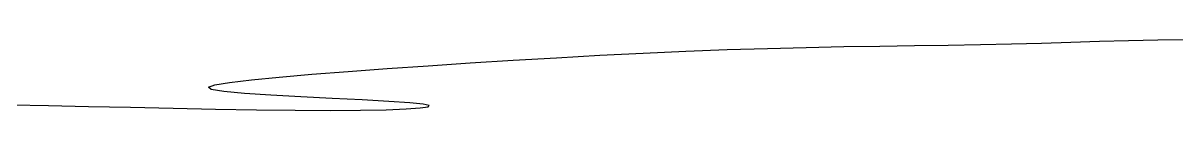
# Model space of a CAD drawing. Header units: millimetres. Extents: x 104198 to 1296755, y -81101 to 81453.
# Drawn here: x 634041.8 to 634209.6, y -26050.2 to -26039.9 of the extents above; entities that cross this region are included whole.
import ezdxf

# ---------------------------------------------------------------- set-up
doc = ezdxf.new("R2010")
doc.units = ezdxf.units.MM
doc.linetypes.add('HIDDEN2', pattern=[0.1875, 0.125, -0.0625])

# ---------------------------------------------------------------- blocks, each defined once
blk = doc.blocks.new('ghfdhrhr')
at = {"color": 250, "linetype": 'HIDDEN2', "ltscale": 600}
blk.add_lwpolyline([(634040.12, -32551.64), (634045.51, -32551.76), (634051.33, -32551.89), (634057.42, -32552.02), (634063.63, -32552.16), (634069.79, -32552.28), (634075.75, -32552.38), (634081.35, -32552.44), (634086.44, -32552.47), (634090.87, -32552.44), (634094.58, -32552.37), (634097.49, -32552.26), (634099.55, -32552.12), (634100.69, -32551.96), (634100.86, -32551.77), (634100, -32551.57), (634098.03, -32551.36), (634094.98, -32551.16), (634091.1, -32550.95), (634086.73, -32550.73), (634082.2, -32550.5), (634077.85, -32550.26), (634074.01, -32550), (634071, -32549.73), (634069.17, -32549.43), (634068.77, -32549.11), (634069.71, -32548.76), (634071.84, -32548.4), (634075, -32548.02), (634079.03, -32547.62), (634083.78, -32547.22), (634089.07, -32546.81), (634094.76, -32546.39), (634100.69, -32545.98), (634106.81, -32545.57), (634113.05, -32545.18), (634119.35, -32544.81), (634125.68, -32544.46), (634131.96, -32544.14), (634138.15, -32543.86), (634144.19, -32543.63), (634150.03, -32543.45), (634155.68, -32543.31), (634161.12, -32543.2), (634166.38, -32543.11), (634171.44, -32543.04), (634176.32, -32542.97), (634181.02, -32542.9), (634185.54, -32542.8), (634189.89, -32542.69), (634194.13, -32542.56), (634198.32, -32542.43), (634202.52, -32542.32), (634206.79, -32542.23), (634211.2, -32542.18)], dxfattribs=at)
blk.add_lwpolyline([(634040.12, -32551.64), (634045.51, -32551.76), (634051.33, -32551.89), (634057.42, -32552.02), (634063.63, -32552.16), (634069.79, -32552.28), (634075.75, -32552.38), (634081.35, -32552.44), (634086.44, -32552.47), (634090.87, -32552.44), (634094.58, -32552.37), (634097.49, -32552.26), (634099.55, -32552.12), (634100.69, -32551.96), (634100.86, -32551.77), (634100, -32551.57), (634098.03, -32551.36), (634094.98, -32551.16), (634091.1, -32550.95), (634086.73, -32550.73), (634082.2, -32550.5), (634077.85, -32550.26), (634074.01, -32550), (634071, -32549.73), (634069.17, -32549.43), (634068.77, -32549.11), (634069.71, -32548.76), (634071.84, -32548.4), (634075, -32548.02), (634079.03, -32547.62), (634083.78, -32547.22), (634089.07, -32546.81), (634094.76, -32546.39), (634100.69, -32545.98), (634106.81, -32545.57), (634113.05, -32545.18), (634119.35, -32544.81), (634125.68, -32544.46), (634131.96, -32544.14), (634138.15, -32543.86), (634144.19, -32543.63), (634150.03, -32543.45), (634155.68, -32543.31), (634161.12, -32543.2), (634166.38, -32543.11), (634171.44, -32543.04), (634176.32, -32542.97), (634181.02, -32542.9), (634185.54, -32542.8), (634189.89, -32542.69), (634194.13, -32542.56), (634198.32, -32542.43), (634202.52, -32542.32), (634206.79, -32542.23), (634211.2, -32542.18)], dxfattribs=at)
blk.add_lwpolyline([(634040.12, -32551.64), (634045.51, -32551.76), (634051.33, -32551.89), (634057.42, -32552.02), (634063.63, -32552.16), (634069.79, -32552.28), (634075.75, -32552.38), (634081.35, -32552.44), (634086.44, -32552.47), (634090.87, -32552.44), (634094.58, -32552.37), (634097.49, -32552.26), (634099.55, -32552.12), (634100.69, -32551.96), (634100.86, -32551.77), (634100, -32551.57), (634098.03, -32551.36), (634094.98, -32551.16), (634091.1, -32550.95), (634086.73, -32550.73), (634082.2, -32550.5), (634077.85, -32550.26), (634074.01, -32550), (634071, -32549.73), (634069.17, -32549.43), (634068.77, -32549.11), (634069.71, -32548.76), (634071.84, -32548.4), (634075, -32548.02), (634079.03, -32547.62), (634083.78, -32547.22), (634089.07, -32546.81), (634094.76, -32546.39), (634100.69, -32545.98), (634106.81, -32545.57), (634113.05, -32545.18), (634119.35, -32544.81), (634125.68, -32544.46), (634131.96, -32544.14), (634138.15, -32543.86), (634144.19, -32543.63), (634150.03, -32543.45), (634155.68, -32543.31), (634161.12, -32543.2), (634166.38, -32543.11), (634171.44, -32543.04), (634176.32, -32542.97), (634181.02, -32542.9), (634185.54, -32542.8), (634189.89, -32542.69), (634194.13, -32542.56), (634198.32, -32542.43), (634202.52, -32542.32), (634206.79, -32542.23), (634211.2, -32542.18)], dxfattribs=at)
blk.add_lwpolyline([(634040.12, -32551.64), (634045.51, -32551.76), (634051.33, -32551.89), (634057.42, -32552.02), (634063.63, -32552.16), (634069.79, -32552.28), (634075.75, -32552.38), (634081.35, -32552.44), (634086.44, -32552.47), (634090.87, -32552.44), (634094.58, -32552.37), (634097.49, -32552.26), (634099.55, -32552.12), (634100.69, -32551.96), (634100.86, -32551.77), (634100, -32551.57), (634098.03, -32551.36), (634094.98, -32551.16), (634091.1, -32550.95), (634086.73, -32550.73), (634082.2, -32550.5), (634077.85, -32550.26), (634074.01, -32550), (634071, -32549.73), (634069.17, -32549.43), (634068.77, -32549.11), (634069.71, -32548.76), (634071.84, -32548.4), (634075, -32548.02), (634079.03, -32547.62), (634083.78, -32547.22), (634089.07, -32546.81), (634094.76, -32546.39), (634100.69, -32545.98), (634106.81, -32545.57), (634113.05, -32545.18), (634119.35, -32544.81), (634125.68, -32544.46), (634131.96, -32544.14), (634138.15, -32543.86), (634144.19, -32543.63), (634150.03, -32543.45), (634155.68, -32543.31), (634161.12, -32543.2), (634166.38, -32543.11), (634171.44, -32543.04), (634176.32, -32542.97), (634181.02, -32542.9), (634185.54, -32542.8), (634189.89, -32542.69), (634194.13, -32542.56), (634198.32, -32542.43), (634202.52, -32542.32), (634206.79, -32542.23), (634211.2, -32542.18)], dxfattribs=at)
blk.add_lwpolyline([(634040.12, -32551.64), (634045.51, -32551.76), (634051.33, -32551.89), (634057.42, -32552.02), (634063.63, -32552.16), (634069.79, -32552.28), (634075.75, -32552.38), (634081.35, -32552.44), (634086.44, -32552.47), (634090.87, -32552.44), (634094.58, -32552.37), (634097.49, -32552.26), (634099.55, -32552.12), (634100.69, -32551.96), (634100.86, -32551.77), (634100, -32551.57), (634098.03, -32551.36), (634094.98, -32551.16), (634091.1, -32550.95), (634086.73, -32550.73), (634082.2, -32550.5), (634077.85, -32550.26), (634074.01, -32550), (634071, -32549.73), (634069.17, -32549.43), (634068.77, -32549.11), (634069.71, -32548.76), (634071.84, -32548.4), (634075, -32548.02), (634079.03, -32547.62), (634083.78, -32547.22), (634089.07, -32546.81), (634094.76, -32546.39), (634100.69, -32545.98), (634106.81, -32545.57), (634113.05, -32545.18), (634119.35, -32544.81), (634125.68, -32544.46), (634131.96, -32544.14), (634138.15, -32543.86), (634144.19, -32543.63), (634150.03, -32543.45), (634155.68, -32543.31), (634161.12, -32543.2), (634166.38, -32543.11), (634171.44, -32543.04), (634176.32, -32542.97), (634181.02, -32542.9), (634185.54, -32542.8), (634189.89, -32542.69), (634194.13, -32542.56), (634198.32, -32542.43), (634202.52, -32542.32), (634206.79, -32542.23), (634211.2, -32542.18)], dxfattribs=at)
blk.add_lwpolyline([(634040.12, -32551.64), (634045.51, -32551.76), (634051.33, -32551.89), (634057.42, -32552.02), (634063.63, -32552.16), (634069.79, -32552.28), (634075.75, -32552.38), (634081.35, -32552.44), (634086.44, -32552.47), (634090.87, -32552.44), (634094.58, -32552.37), (634097.49, -32552.26), (634099.55, -32552.12), (634100.69, -32551.96), (634100.86, -32551.77), (634100, -32551.57), (634098.03, -32551.36), (634094.98, -32551.16), (634091.1, -32550.95), (634086.73, -32550.73), (634082.2, -32550.5), (634077.85, -32550.26), (634074.01, -32550), (634071, -32549.73), (634069.17, -32549.43), (634068.77, -32549.11), (634069.71, -32548.76), (634071.84, -32548.4), (634075, -32548.02), (634079.03, -32547.62), (634083.78, -32547.22), (634089.07, -32546.81), (634094.76, -32546.39), (634100.69, -32545.98), (634106.81, -32545.57), (634113.05, -32545.18), (634119.35, -32544.81), (634125.68, -32544.46), (634131.96, -32544.14), (634138.15, -32543.86), (634144.19, -32543.63), (634150.03, -32543.45), (634155.68, -32543.31), (634161.12, -32543.2), (634166.38, -32543.11), (634171.44, -32543.04), (634176.32, -32542.97), (634181.02, -32542.9), (634185.54, -32542.8), (634189.89, -32542.69), (634194.13, -32542.56), (634198.32, -32542.43), (634202.52, -32542.32), (634206.79, -32542.23), (634211.2, -32542.18)], dxfattribs=at)
blk.add_lwpolyline([(634040.12, -32551.64), (634045.51, -32551.76), (634051.33, -32551.89), (634057.42, -32552.02), (634063.63, -32552.16), (634069.79, -32552.28), (634075.75, -32552.38), (634081.35, -32552.44), (634086.44, -32552.47), (634090.87, -32552.44), (634094.58, -32552.37), (634097.49, -32552.26), (634099.55, -32552.12), (634100.69, -32551.96), (634100.86, -32551.77), (634100, -32551.57), (634098.03, -32551.36), (634094.98, -32551.16), (634091.1, -32550.95), (634086.73, -32550.73), (634082.2, -32550.5), (634077.85, -32550.26), (634074.01, -32550), (634071, -32549.73), (634069.17, -32549.43), (634068.77, -32549.11), (634069.71, -32548.76), (634071.84, -32548.4), (634075, -32548.02), (634079.03, -32547.62), (634083.78, -32547.22), (634089.07, -32546.81), (634094.76, -32546.39), (634100.69, -32545.98), (634106.81, -32545.57), (634113.05, -32545.18), (634119.35, -32544.81), (634125.68, -32544.46), (634131.96, -32544.14), (634138.15, -32543.86), (634144.19, -32543.63), (634150.03, -32543.45), (634155.68, -32543.31), (634161.12, -32543.2), (634166.38, -32543.11), (634171.44, -32543.04), (634176.32, -32542.97), (634181.02, -32542.9), (634185.54, -32542.8), (634189.89, -32542.69), (634194.13, -32542.56), (634198.32, -32542.43), (634202.52, -32542.32), (634206.79, -32542.23), (634211.2, -32542.18)], dxfattribs=at)
blk.add_lwpolyline([(634040.12, -32551.64), (634045.51, -32551.76), (634051.33, -32551.89), (634057.42, -32552.02), (634063.63, -32552.16), (634069.79, -32552.28), (634075.75, -32552.38), (634081.35, -32552.44), (634086.44, -32552.47), (634090.87, -32552.44), (634094.58, -32552.37), (634097.49, -32552.26), (634099.55, -32552.12), (634100.69, -32551.96), (634100.86, -32551.77), (634100, -32551.57), (634098.03, -32551.36), (634094.98, -32551.16), (634091.1, -32550.95), (634086.73, -32550.73), (634082.2, -32550.5), (634077.85, -32550.26), (634074.01, -32550), (634071, -32549.73), (634069.17, -32549.43), (634068.77, -32549.11), (634069.71, -32548.76), (634071.84, -32548.4), (634075, -32548.02), (634079.03, -32547.62), (634083.78, -32547.22), (634089.07, -32546.81), (634094.76, -32546.39), (634100.69, -32545.98), (634106.81, -32545.57), (634113.05, -32545.18), (634119.35, -32544.81), (634125.68, -32544.46), (634131.96, -32544.14), (634138.15, -32543.86), (634144.19, -32543.63), (634150.03, -32543.45), (634155.68, -32543.31), (634161.12, -32543.2), (634166.38, -32543.11), (634171.44, -32543.04), (634176.32, -32542.97), (634181.02, -32542.9), (634185.54, -32542.8), (634189.89, -32542.69), (634194.13, -32542.56), (634198.32, -32542.43), (634202.52, -32542.32), (634206.79, -32542.23), (634211.2, -32542.18)], dxfattribs=at)
blk.add_lwpolyline([(634040.12, -32551.64), (634045.51, -32551.76), (634051.33, -32551.89), (634057.42, -32552.02), (634063.63, -32552.16), (634069.79, -32552.28), (634075.75, -32552.38), (634081.35, -32552.44), (634086.44, -32552.47), (634090.87, -32552.44), (634094.58, -32552.37), (634097.49, -32552.26), (634099.55, -32552.12), (634100.69, -32551.96), (634100.86, -32551.77), (634100, -32551.57), (634098.03, -32551.36), (634094.98, -32551.16), (634091.1, -32550.95), (634086.73, -32550.73), (634082.2, -32550.5), (634077.85, -32550.26), (634074.01, -32550), (634071, -32549.73), (634069.17, -32549.43), (634068.77, -32549.11), (634069.71, -32548.76), (634071.84, -32548.4), (634075, -32548.02), (634079.03, -32547.62), (634083.78, -32547.22), (634089.07, -32546.81), (634094.76, -32546.39), (634100.69, -32545.98), (634106.81, -32545.57), (634113.05, -32545.18), (634119.35, -32544.81), (634125.68, -32544.46), (634131.96, -32544.14), (634138.15, -32543.86), (634144.19, -32543.63), (634150.03, -32543.45), (634155.68, -32543.31), (634161.12, -32543.2), (634166.38, -32543.11), (634171.44, -32543.04), (634176.32, -32542.97), (634181.02, -32542.9), (634185.54, -32542.8), (634189.89, -32542.69), (634194.13, -32542.56), (634198.32, -32542.43), (634202.52, -32542.32), (634206.79, -32542.23), (634211.2, -32542.18)], dxfattribs=at)
blk.add_lwpolyline([(634040.12, -32551.64), (634045.51, -32551.76), (634051.33, -32551.89), (634057.42, -32552.02), (634063.63, -32552.16), (634069.79, -32552.28), (634075.75, -32552.38), (634081.35, -32552.44), (634086.44, -32552.47), (634090.87, -32552.44), (634094.58, -32552.37), (634097.49, -32552.26), (634099.55, -32552.12), (634100.69, -32551.96), (634100.86, -32551.77), (634100, -32551.57), (634098.03, -32551.36), (634094.98, -32551.16), (634091.1, -32550.95), (634086.73, -32550.73), (634082.2, -32550.5), (634077.85, -32550.26), (634074.01, -32550), (634071, -32549.73), (634069.17, -32549.43), (634068.77, -32549.11), (634069.71, -32548.76), (634071.84, -32548.4), (634075, -32548.02), (634079.03, -32547.62), (634083.78, -32547.22), (634089.07, -32546.81), (634094.76, -32546.39), (634100.69, -32545.98), (634106.81, -32545.57), (634113.05, -32545.18), (634119.35, -32544.81), (634125.68, -32544.46), (634131.96, -32544.14), (634138.15, -32543.86), (634144.19, -32543.63), (634150.03, -32543.45), (634155.68, -32543.31), (634161.12, -32543.2), (634166.38, -32543.11), (634171.44, -32543.04), (634176.32, -32542.97), (634181.02, -32542.9), (634185.54, -32542.8), (634189.89, -32542.69), (634194.13, -32542.56), (634198.32, -32542.43), (634202.52, -32542.32), (634206.79, -32542.23), (634211.2, -32542.18)], dxfattribs=at)
blk.add_lwpolyline([(634040.12, -32551.64), (634045.51, -32551.76), (634051.33, -32551.89), (634057.42, -32552.02), (634063.63, -32552.16), (634069.79, -32552.28), (634075.75, -32552.38), (634081.35, -32552.44), (634086.44, -32552.47), (634090.87, -32552.44), (634094.58, -32552.37), (634097.49, -32552.26), (634099.55, -32552.12), (634100.69, -32551.96), (634100.86, -32551.77), (634100, -32551.57), (634098.03, -32551.36), (634094.98, -32551.16), (634091.1, -32550.95), (634086.73, -32550.73), (634082.2, -32550.5), (634077.85, -32550.26), (634074.01, -32550), (634071, -32549.73), (634069.17, -32549.43), (634068.77, -32549.11), (634069.71, -32548.76), (634071.84, -32548.4), (634075, -32548.02), (634079.03, -32547.62), (634083.78, -32547.22), (634089.07, -32546.81), (634094.76, -32546.39), (634100.69, -32545.98), (634106.81, -32545.57), (634113.05, -32545.18), (634119.35, -32544.81), (634125.68, -32544.46), (634131.96, -32544.14), (634138.15, -32543.86), (634144.19, -32543.63), (634150.03, -32543.45), (634155.68, -32543.31), (634161.12, -32543.2), (634166.38, -32543.11), (634171.44, -32543.04), (634176.32, -32542.97), (634181.02, -32542.9), (634185.54, -32542.8), (634189.89, -32542.69), (634194.13, -32542.56), (634198.32, -32542.43), (634202.52, -32542.32), (634206.79, -32542.23), (634211.2, -32542.18)], dxfattribs=at)
blk.add_lwpolyline([(634040.12, -32551.64), (634045.51, -32551.76), (634051.33, -32551.89), (634057.42, -32552.02), (634063.63, -32552.16), (634069.79, -32552.28), (634075.75, -32552.38), (634081.35, -32552.44), (634086.44, -32552.47), (634090.87, -32552.44), (634094.58, -32552.37), (634097.49, -32552.26), (634099.55, -32552.12), (634100.69, -32551.96), (634100.86, -32551.77), (634100, -32551.57), (634098.03, -32551.36), (634094.98, -32551.16), (634091.1, -32550.95), (634086.73, -32550.73), (634082.2, -32550.5), (634077.85, -32550.26), (634074.01, -32550), (634071, -32549.73), (634069.17, -32549.43), (634068.77, -32549.11), (634069.71, -32548.76), (634071.84, -32548.4), (634075, -32548.02), (634079.03, -32547.62), (634083.78, -32547.22), (634089.07, -32546.81), (634094.76, -32546.39), (634100.69, -32545.98), (634106.81, -32545.57), (634113.05, -32545.18), (634119.35, -32544.81), (634125.68, -32544.46), (634131.96, -32544.14), (634138.15, -32543.86), (634144.19, -32543.63), (634150.03, -32543.45), (634155.68, -32543.31), (634161.12, -32543.2), (634166.38, -32543.11), (634171.44, -32543.04), (634176.32, -32542.97), (634181.02, -32542.9), (634185.54, -32542.8), (634189.89, -32542.69), (634194.13, -32542.56), (634198.32, -32542.43), (634202.52, -32542.32), (634206.79, -32542.23), (634211.2, -32542.18)], dxfattribs=at)

msp = doc.modelspace()

# ---------------------------------------------------------------- block references
at = {"color": 2}
msp.add_blockref('ghfdhrhr', (0, 6502.26), dxfattribs=at)

doc.saveas('drawing.dxf')
